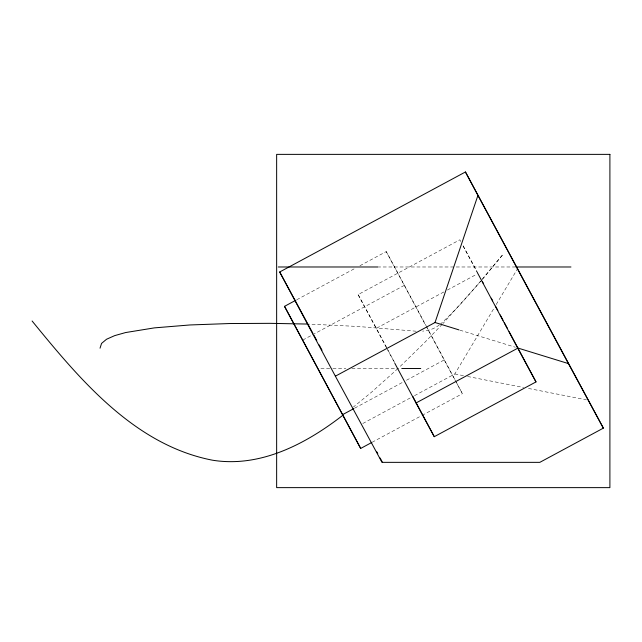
<?xml version="1.0" encoding="UTF-8"?>
<svg xmlns="http://www.w3.org/2000/svg" width="642" height="642" viewBox="0 0 642 642"><rect width="100%" height="100%" fill="white"/><g stroke="black" fill="none" stroke-linecap="round" stroke-linejoin="round"><path stroke-width="0.48" stroke-dasharray="3.21 2.41" d="M414.499 395.673L454.801 373.965L494.163 307.951M496.21 304.525L517.685 268.517M482.503 279.278L503.103 254.264C482.928 278.01 463.693 302.823 440.677 323.921M481.909 279.976L442.98 323.512M442.29 324.242L423.776 343.454L398.61 367.946M397.912 368.588L371.437 392.27L353.453 406.996M439.313 324.916C434.57 328.712 428.623 330.758 422.588 331.128M296.797 299.734L355.548 268.099M359.937 265.732L386.243 251.568L426.152 325.815M386.356 347.466L358.1 294.59L459.832 239.811L460.763 241.544L459.832 239.811M302.759 340.059L311.53 335.341M312.405 334.867L404.484 285.281M394.71 362.674L376.348 328.303L443.871 291.941M447.378 290.056L476.316 274.471M354.721 408.119L402.951 382.15M406.458 380.257L444.168 359.953L426.272 326.465M362.802 423.503L413.617 396.138M372.087 442.306L421.192 415.864M422.075 415.39L462.409 393.666L455.82 381.332M377.512 266.984L514.828 266.984M320.888 368.484L331.874 368.484M332.869 368.484L345.853 368.484M351.848 368.484L398.778 368.484M416.112 331.208L357.193 326.425L308.698 324.09M454.801 373.965L463.644 375.706M467.577 376.477L523.591 387.495M528.51 388.458L586.491 399.862M459.897 330.165L515.349 347.242M463.107 245.87L477.134 271.799M444.168 359.953L462.409 393.666M358.1 294.59L376.348 328.303M463.123 245.982L477.255 272.417M426.617 326.698L455.347 380.449M386.243 251.568L425.798 325.59M386.829 348.341L394.365 362.441"/><path stroke-width="0.96" d="M100.04 348.197L101.556 343.414L106.564 339.233L114.709 335.622L125.639 332.548L154.385 327.877L189.936 324.964L229.427 323.544L269.969 323.335L307.703 324.066M335.373 376.18L435.035 322.509L477.945 195.353L465.442 171.968L279.687 271.991L335.373 376.18L381.998 462.352L539.818 462.352L603.36 428.134L465.442 171.968M342.788 415.318C306.009 443.791 260.492 467.93 212.494 460.202C134.427 445.01 79.841 379.518 32.1 321M371.212 442.779L360.684 448.445L284.518 306.346L295.922 300.207M342.443 414.732L353.846 408.593M509.154 331.689L535.998 381.91L434.273 436.688L416.032 402.975L517.757 348.197L477.255 272.417M278.291 266.984L377.512 266.984M515.831 266.984L570.955 266.984M401.772 368.484L420.743 368.484M435.035 322.509L458.942 329.876M517.259 347.836L568.443 363.597L603.36 428.134M517.757 348.197L535.998 381.91M279.687 271.991L312.967 333.487M313.914 335.244L316.771 340.517M319.146 344.906L321.995 350.179M284.518 306.346L360.684 448.445M477.945 195.353L568.443 363.597M482.311 281.461L483.249 283.218M491.258 298.201L492.671 300.841M495.496 306.13L497.847 310.535M500.206 314.941L503.031 320.23M504.443 322.878L507.268 328.158M413.079 397.037L434.273 436.688M394.838 363.324L416.032 402.975M376.846 451.888L377.777 453.629M380.104 457.987L382.439 462.352M609.9 154.369L276.646 154.369L276.646 487.631L609.9 487.631L609.9 154.369"/></g></svg>
